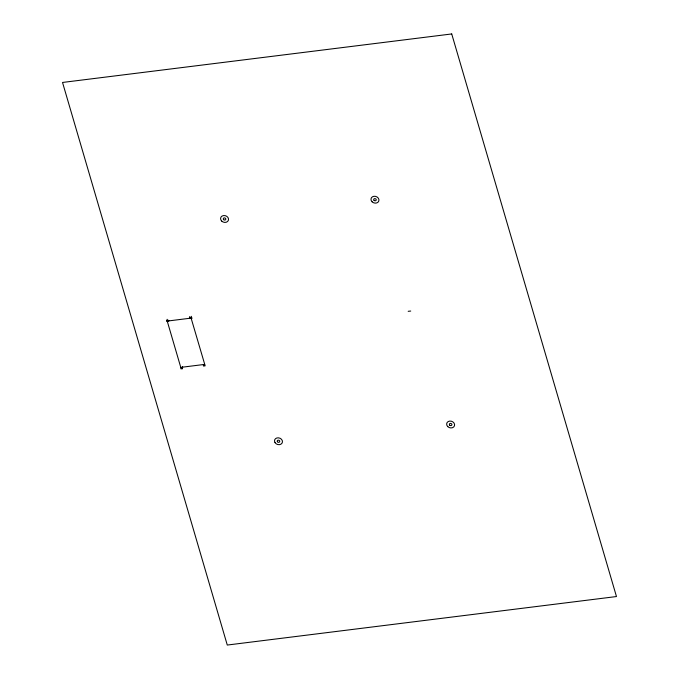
<?xml version="1.0" encoding="UTF-8"?>
<svg xmlns="http://www.w3.org/2000/svg" width="679" height="679" viewBox="0 0 679 679"><rect width="100%" height="100%" fill="white"/><g stroke="black" fill="none" stroke-linecap="round" stroke-linejoin="round"><path stroke-width="1.02" d="M169.063 320.463L168.562 321.167L167.034 321.362L167.144 319.308M191.673 317.636L191.172 318.349L189.645 318.544L189.755 316.49M182.473 368.689L182.21 367.772L180.682 367.959L180.953 368.884L182.473 368.689L182.583 366.643M167.034 321.362L167.535 320.649M189.645 318.544L190.145 317.831M410.719 311.05L408.189 311.305M166.762 320.437L168.29 320.25L168.562 321.167M189.382 317.619L190.901 317.433L204.735 364.394L180.775 367.381L167.221 321.091L191.181 318.103M191.283 316.304L191.945 318.57M451.722 33.95L62.527 82.456L227.278 645.05L616.473 596.544L451.722 33.95M204.82 364.954L203.293 365.141L203.564 366.066L205.092 365.871L204.82 364.954M221.71 221.091A4.049 3.361 18.5 0 0 228.407 220.259A4.049 3.361 18.5 0 0 223.561 215.566A4.049 3.361 18.5 0 0 221.71 221.091M223.654 219.648A1.29 1.069 18.5 0 0 225.784 219.376A1.29 1.069 18.5 0 0 224.24 217.891A1.29 1.069 18.5 0 0 223.654 219.648M447.784 426.624A4.049 3.361 18.5 0 0 454.472 425.784A4.049 3.361 18.5 0 0 449.634 421.099A4.049 3.361 18.5 0 0 447.784 426.624M449.719 425.173A1.29 1.069 18.5 0 0 451.849 424.91A1.29 1.069 18.5 0 0 450.313 423.416A1.29 1.069 18.5 0 0 449.719 425.173M275.012 442.598A4.049 3.361 18.5 0 0 281.921 443.319A4.049 3.361 18.5 0 0 278.517 437.836A4.049 3.361 18.5 0 0 275.012 442.598M277.38 441.681A1.29 1.069 18.5 0 0 279.578 441.91A1.29 1.069 18.5 0 0 278.492 440.17A1.29 1.069 18.5 0 0 277.38 441.681M372.117 201.816A4.049 3.361 18.5 0 0 378.806 200.984A4.049 3.361 18.5 0 0 373.968 196.29A4.049 3.361 18.5 0 0 372.117 201.816M374.061 200.373A1.29 1.069 18.5 0 0 376.191 200.11A1.29 1.069 18.5 0 0 374.647 198.616A1.29 1.069 18.5 0 0 374.061 200.373"/></g></svg>
